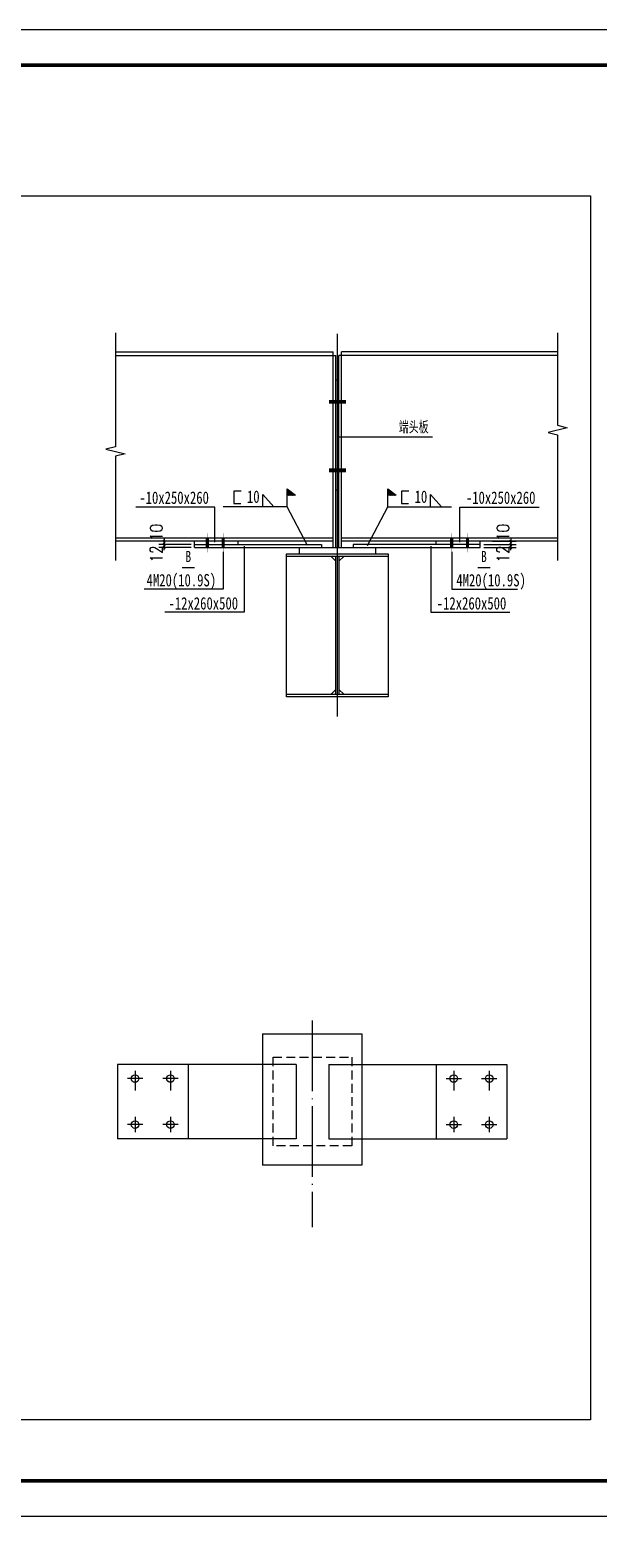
# Model space of a CAD drawing. Extents: x 69728788 to 149766163, y 20718153 to 43663798.
# Drawn here: x 74888593 to 74904646, y 21039274 to 21081274 of the extents above; entities that cross this region are included whole.
import ezdxf
from ezdxf.enums import TextEntityAlignment as Align

# ---------------------------------------------------------------- set-up
doc = ezdxf.new("R2010")
doc.units = 0
doc.header["$LTSCALE"] = 1000
doc.header["$MEASUREMENT"] = 0
for name, pattern in [('ACAD_ISO04W100', [30.5, 24, -3, 0.5, -3]), ('CENTER', [2, 1.25, -0.25, 0.25, -0.25]), ('DASHED2', [0.375, 0.25, -0.125]), ('DOTE', [2.42, 2, -0.2, 0.02, -0.2]), ('X', [5, 3, -2])]:
    doc.linetypes.add(name, pattern=pattern)
doc.layers.get('0').update_dxf_attribs({"linetype": 'CONTINUOUS'})
doc.layers.get('DEFPOINTS').update_dxf_attribs({"linetype": 'CONTINUOUS'})
for name, color, linetype in [('AXIS', 3, 'CONTINUOUS'), ('DOTE', 251, 'DOTE'), ('PUB_HATCH', 8, 'CONTINUOUS'), ('PUB_TEXT', 7, 'CONTINUOUS'), ('PUB_TITLE', 4, 'CONTINUOUS'), ('吊车', 6, 'CONTINUOUS')]:
    doc.layers.add(name, color=color, linetype=linetype)
doc.styles.add('DIM_FONT', font='SIMPLEX.shx', dxfattribs={"width": 0.8})
doc.styles.add('TSSD_Rein', font='atssdeng.shx', dxfattribs={"width": 0.7, "bigfont": 'atssdchn.shx'})
doc.dimstyles.new('AXIS-BZ-JD', dxfattribs={"dimtxt": 350, "dimasz": 0.5, "dimexe": 150, "dimexo": 100, "dimgap": 100, "dimtad": 1, "dimdec": 0, "dimlfac": 0.1, "dimzin": 0, "dimdsep": 46, "dimtxsty": 'DIM_FONT', "dimblk1": '_DIMX', "dimblk2": '_DIMX', "dimsah": 1, "dimcen": 0.09, "dimclrt": 3, "dimadec": 0, "dimazin": 0, "dimtfac": 1, "dimtdec": 0, "dimtix": 1, "dimtmove": 2, "dimatfit": 3, "dimldrblk": '_DIMX', "dimfxl": 1, "dimtolj": 1, "dimtzin": 0, "dimarcsym": 0})

# ---------------------------------------------------------------- blocks, each defined once
blk = doc.blocks.new('_DIMX')
blk.add_line((-150, 0), (150, 0))
at = {"const_width": 50}
blk.add_lwpolyline([(-70, -70), (70, 70)], dxfattribs=at)
blk = doc.blocks.new('*D433')
at = {"layer": 'AXIS', "color": 0, "lineweight": -2}
for p, q in [((74893149, 21066731), (74892236, 21066731)), ((74893149, 21066641), (74892236, 21066641)), ((74892386, 21066731), (74892386, 21066732)), ((74892386, 21066641), (74892386, 21066731)), ((74892386, 21066641), (74892386, 21066640))]:
    blk.add_line(p, q, dxfattribs=at)
at = {"layer": 'DEFPOINTS', "color": 0}
for p in [(74892386, 21066731), (74893249, 21066731), (74893249, 21066641)]:
    blk.add_point(p, dxfattribs=at)
at = {"layer": 'AXIS', "color": 0, "lineweight": -2, "xscale": 0.5, "yscale": 0.5, "zscale": 0.5}
for p, rotation in [((74892386, 21066731), 270), ((74892386, 21066641), 90)]:
    blk.add_blockref('_DIMX', p, dxfattribs=dict(at, rotation=rotation))
at = {"layer": 'AXIS', "color": 3, "insert": (74892167, 21066465), "char_height": 350, "attachment_point": 5, "rotation": 90, "style": 'DIM_FONT'}
blk.add_mtext('\\A1;12', dxfattribs=at)
blk = doc.blocks.new('*D434')
at = {"layer": 'AXIS', "color": 0, "lineweight": -2}
for p, q in [((74892905, 21066820), (74892236, 21066820)), ((74892386, 21066821), (74892386, 21066821)), ((74892386, 21066731), (74892386, 21066820)), ((74893149, 21066731), (74892236, 21066731)), ((74892386, 21066730), (74892386, 21066730))]:
    blk.add_line(p, q, dxfattribs=at)
at = {"layer": 'DEFPOINTS', "color": 0}
for p in [(74892386, 21066820), (74893005, 21066820), (74893249, 21066731)]:
    blk.add_point(p, dxfattribs=at)
at = {"layer": 'AXIS', "color": 0, "lineweight": -2, "xscale": 0.5, "yscale": 0.5, "zscale": 0.5}
for p, rotation in [((74892386, 21066820), 270), ((74892386, 21066731), 90)]:
    blk.add_blockref('_DIMX', p, dxfattribs=dict(at, rotation=rotation))
at = {"layer": 'AXIS', "color": 3, "insert": (74892167, 21067071), "char_height": 350, "attachment_point": 5, "rotation": 90, "style": 'DIM_FONT'}
blk.add_mtext('\\A1;10', dxfattribs=at)
blk = doc.blocks.new('*D435')
at = {"layer": 'AXIS', "color": 0, "lineweight": -2}
for p, q in [((74901413, 21066731), (74902326, 21066731)), ((74901413, 21066641), (74902326, 21066641)), ((74902176, 21066731), (74902176, 21066732)), ((74902176, 21066641), (74902176, 21066731)), ((74902176, 21066641), (74902176, 21066640))]:
    blk.add_line(p, q, dxfattribs=at)
at = {"layer": 'DEFPOINTS', "color": 0}
for p in [(74901313, 21066731), (74901313, 21066641), (74902176, 21066731)]:
    blk.add_point(p, dxfattribs=at)
at = {"layer": 'AXIS', "color": 0, "lineweight": -2, "xscale": 0.5, "yscale": 0.5, "zscale": 0.5}
for p, rotation in [((74902176, 21066731), 270), ((74902176, 21066641), 90)]:
    blk.add_blockref('_DIMX', p, dxfattribs=dict(at, rotation=rotation))
at = {"layer": 'AXIS', "color": 3, "insert": (74901958, 21066465), "char_height": 350, "attachment_point": 5, "rotation": 90, "style": 'DIM_FONT'}
blk.add_mtext('\\A1;12', dxfattribs=at)
blk = doc.blocks.new('*D436')
at = {"layer": 'AXIS', "color": 0, "lineweight": -2}
for p, q in [((74901657, 21066820), (74902326, 21066820)), ((74902176, 21066821), (74902176, 21066821)), ((74902176, 21066731), (74902176, 21066820)), ((74901413, 21066731), (74902326, 21066731)), ((74902176, 21066730), (74902176, 21066730))]:
    blk.add_line(p, q, dxfattribs=at)
at = {"layer": 'DEFPOINTS', "color": 0}
for p in [(74901557, 21066820), (74902176, 21066820), (74901313, 21066731)]:
    blk.add_point(p, dxfattribs=at)
at = {"layer": 'AXIS', "color": 0, "lineweight": -2, "xscale": 0.5, "yscale": 0.5, "zscale": 0.5}
for p, rotation in [((74902176, 21066820), 270), ((74902176, 21066731), 90)]:
    blk.add_blockref('_DIMX', p, dxfattribs=dict(at, rotation=rotation))
at = {"layer": 'AXIS', "color": 3, "insert": (74901958, 21067071), "char_height": 350, "attachment_point": 5, "rotation": 90, "style": 'DIM_FONT'}
blk.add_mtext('\\A1;10', dxfattribs=at)
blk = doc.blocks.new('*X84')
blk.add_lwpolyline([(919202, 1049025), (918631, 1050113), (916827, 1050113)])
blk.add_solid([(919206, 1049027), (919216, 1048998), (919198, 1049022)])
blk = doc.blocks.new('*X85')
blk.add_lwpolyline([(920898, 1049025), (921469, 1050113), (923273, 1050113)])
at = {"extrusion": (0, 0, -1)}
blk.add_solid([(-920902, 1049022), (-920884, 1048998), (-920893, 1049027)], dxfattribs=at)
blk = doc.blocks.new('*D439')
at = {"layer": 'AXIS', "color": 0, "lineweight": -2}
for p, q in [((74901657, 21066820), (74902326, 21066820)), ((74902176, 21066821), (74902176, 21066821)), ((74902176, 21066731), (74902176, 21066820)), ((74901413, 21066731), (74902326, 21066731)), ((74902176, 21066730), (74902176, 21066730))]:
    blk.add_line(p, q, dxfattribs=at)
at = {"layer": 'DEFPOINTS', "color": 0}
for p in [(74901557, 21066820), (74902176, 21066820), (74901313, 21066731)]:
    blk.add_point(p, dxfattribs=at)
at = {"layer": 'AXIS', "color": 0, "lineweight": -2, "xscale": 0.5, "yscale": 0.5, "zscale": 0.5}
for p, rotation in [((74902176, 21066820), 270), ((74902176, 21066731), 90)]:
    blk.add_blockref('_DIMX', p, dxfattribs=dict(at, rotation=rotation))
at = {"layer": 'AXIS', "color": 3, "insert": (74901958, 21067071), "char_height": 350, "attachment_point": 5, "rotation": 90, "style": 'DIM_FONT'}
blk.add_mtext('\\A1;10', dxfattribs=at)
blk = doc.blocks.new('*D440')
at = {"layer": 'AXIS', "color": 0, "lineweight": -2}
for p, q in [((74901413, 21066731), (74902326, 21066731)), ((74901413, 21066641), (74902326, 21066641)), ((74902176, 21066731), (74902176, 21066732)), ((74902176, 21066641), (74902176, 21066731)), ((74902176, 21066641), (74902176, 21066640))]:
    blk.add_line(p, q, dxfattribs=at)
at = {"layer": 'DEFPOINTS', "color": 0}
for p in [(74901313, 21066731), (74901313, 21066641), (74902176, 21066731)]:
    blk.add_point(p, dxfattribs=at)
at = {"layer": 'AXIS', "color": 0, "lineweight": -2, "xscale": 0.5, "yscale": 0.5, "zscale": 0.5}
for p, rotation in [((74902176, 21066731), 270), ((74902176, 21066641), 90)]:
    blk.add_blockref('_DIMX', p, dxfattribs=dict(at, rotation=rotation))
at = {"layer": 'AXIS', "color": 3, "insert": (74901958, 21066465), "char_height": 350, "attachment_point": 5, "rotation": 90, "style": 'DIM_FONT'}
blk.add_mtext('\\A1;12', dxfattribs=at)
blk = doc.blocks.new('*D441')
at = {"layer": 'AXIS', "color": 0, "lineweight": -2}
for p, q in [((74892905, 21066820), (74892236, 21066820)), ((74892386, 21066821), (74892386, 21066821)), ((74892386, 21066731), (74892386, 21066820)), ((74893149, 21066731), (74892236, 21066731)), ((74892386, 21066730), (74892386, 21066730))]:
    blk.add_line(p, q, dxfattribs=at)
at = {"layer": 'DEFPOINTS', "color": 0}
for p in [(74892386, 21066820), (74893005, 21066820), (74893249, 21066731)]:
    blk.add_point(p, dxfattribs=at)
at = {"layer": 'AXIS', "color": 0, "lineweight": -2, "xscale": 0.5, "yscale": 0.5, "zscale": 0.5}
for p, rotation in [((74892386, 21066820), 270), ((74892386, 21066731), 90)]:
    blk.add_blockref('_DIMX', p, dxfattribs=dict(at, rotation=rotation))
at = {"layer": 'AXIS', "color": 3, "insert": (74892167, 21067071), "char_height": 350, "attachment_point": 5, "rotation": 90, "style": 'DIM_FONT'}
blk.add_mtext('\\A1;10', dxfattribs=at)
blk = doc.blocks.new('*D442')
at = {"layer": 'AXIS', "color": 0, "lineweight": -2}
for p, q in [((74893149, 21066731), (74892236, 21066731)), ((74893149, 21066641), (74892236, 21066641)), ((74892386, 21066731), (74892386, 21066732)), ((74892386, 21066641), (74892386, 21066731)), ((74892386, 21066641), (74892386, 21066640))]:
    blk.add_line(p, q, dxfattribs=at)
at = {"layer": 'DEFPOINTS', "color": 0}
for p in [(74892386, 21066731), (74893249, 21066731), (74893249, 21066641)]:
    blk.add_point(p, dxfattribs=at)
at = {"layer": 'AXIS', "color": 0, "lineweight": -2, "xscale": 0.5, "yscale": 0.5, "zscale": 0.5}
for p, rotation in [((74892386, 21066731), 270), ((74892386, 21066641), 90)]:
    blk.add_blockref('_DIMX', p, dxfattribs=dict(at, rotation=rotation))
at = {"layer": 'AXIS', "color": 3, "insert": (74892167, 21066465), "char_height": 350, "attachment_point": 5, "rotation": 90, "style": 'DIM_FONT'}
blk.add_mtext('\\A1;12', dxfattribs=at)

msp = doc.modelspace()

# ---------------------------------------------------------------- linework, layer by layer
for p, q in [((74891014.5, 21072176.6), (74897164.4, 21072176.6)), ((74891014.5, 21072069.1), (74897236.1, 21072069.1)), ((74897164.4, 21066641.2), (74897164.4, 21072176.6)), ((74897236.1, 21066641.2), (74897236.1, 21072069.1)), ((74903497.6, 21072069.1), (74897325.7, 21072069.1)), ((74897325.7, 21066641.2), (74897325.7, 21072069.1)), ((74903497.6, 21072176.6), (74897397.4, 21072176.6)), ((74897397.4, 21066641.2), (74897397.4, 21072176.6)), ((74897325.7, 21071376.1), (74897236.1, 21071376.1)), ((74894563, 21068234.8), (74894354.7, 21068234.8)), ((74894354.7, 21068234.8), (74894354.7, 21067891.4)), ((74895173, 21067793.3), (74895173, 21068144.5)), ((74895173, 21068144.5), (74895481.8, 21067793.3)), ((74895861.8, 21068306), (74896098, 21068124.5)), ((74895861.8, 21067793.3), (74895861.8, 21068306)), ((74895861.8, 21068289.4), (74896076.4, 21068124.5)), ((74895861.8, 21068270.4), (74896051.7, 21068124.5)), ((74895861.8, 21068253.8), (74896030, 21068124.5)), ((74895861.8, 21068239.6), (74896011.5, 21068124.5)), ((74895861.8, 21068223), (74895989.9, 21068124.5)), ((74895861.8, 21068204), (74895965.2, 21068124.5)), ((74895861.8, 21068187.3), (74895943.5, 21068124.5)), ((74895861.8, 21068168.4), (74895918.8, 21068124.5)), ((74895861.8, 21068151.7), (74895897.2, 21068124.5)), ((74896098, 21068124.5), (74895861.8, 21068124.5)), ((74897325.7, 21068265.4), (74897236.1, 21068265.4)), ((74898700, 21067793.3), (74898700, 21068306)), ((74898700, 21068306), (74898936.2, 21068124.5)), ((74898700, 21068289.4), (74898914.6, 21068124.5)), ((74898700, 21068270.4), (74898889.8, 21068124.5)), ((74898700, 21068253.8), (74898868.2, 21068124.5)), ((74898700, 21068239.6), (74898849.7, 21068124.5)), ((74898700, 21068223), (74898828.1, 21068124.5)), ((74898700, 21068204), (74898803.3, 21068124.5)), ((74898700, 21068187.3), (74898781.7, 21068124.5)), ((74898700, 21068168.4), (74898757, 21068124.5)), ((74898700, 21068151.7), (74898735.4, 21068124.5)), ((74898936.2, 21068124.5), (74898700, 21068124.5)), ((74899089, 21068234.8), (74899089, 21067891.4)), ((74899297.3, 21068234.8), (74899089, 21068234.8)), ((74899907.3, 21068144.5), (74900216.1, 21067793.3)), ((74899907.3, 21067793.3), (74899907.3, 21068144.5)), ((74894354.7, 21067891.4), (74894552.6, 21067891.4)), ((74899089, 21067891.4), (74899286.9, 21067891.4)), ((74897164.4, 21066910), (74891014.5, 21066910)), ((74897164.4, 21066820.4), (74891014.5, 21066820.4)), ((74893248.9, 21066641.2), (74893248.9, 21066820.4)), ((74894466.2, 21066820.4), (74894466.2, 21066730.8)), ((74903497.6, 21066910), (74897397.4, 21066910)), ((74903497.6, 21066820.4), (74897397.4, 21066820.4)), ((74900058.5, 21066820.4), (74900058.5, 21066730.8)), ((74901312.9, 21066641.2), (74901312.9, 21066820.4)), ((74893248.9, 21066730.8), (74896832.9, 21066730.8)), ((74893248.9, 21066641.2), (74901312.9, 21066641.2)), ((74895847.3, 21066462), (74898714.5, 21066462)), ((74895847.3, 21062430), (74895847.3, 21066462)), ((74898714.5, 21066390.3), (74895847.3, 21066390.3)), ((74896205.7, 21066462), (74896205.7, 21066641.2)), ((74896832.9, 21066730.8), (74896832.9, 21066641.2)), ((74897101.7, 21066390.3), (74897236.1, 21066255.9)), ((74897236.1, 21062501.7), (74897236.1, 21066390.3)), ((74897325.7, 21066390.3), (74897325.7, 21062501.7)), ((74897460.1, 21066390.3), (74897325.7, 21066255.9)), ((74901312.9, 21066730.8), (74897728.9, 21066730.8)), ((74897728.9, 21066730.8), (74897728.9, 21066641.2)), ((74898356.1, 21066641.2), (74898356.1, 21066462)), ((74898714.5, 21066462), (74898714.5, 21062430)), ((74897101.7, 21062501.7), (74897236.1, 21062636.1)), ((74897460.1, 21062501.7), (74897325.7, 21062636.1)), ((74895847.3, 21062501.7), (74898714.5, 21062501.7)), ((74898714.5, 21062430), (74895847.3, 21062430)), ((74895167, 21052907.5), (74897967.5, 21052907.5)), ((74895167, 21052907.5), (74895167, 21049190.9)), ((74897967.5, 21052907.5), (74897967.5, 21049190.9)), ((74896115.1, 21052042.1), (74891067.7, 21052042.1)), ((74891067.7, 21052042.1), (74891067.7, 21049942.7)), ((74891567.3, 21051857.5), (74891567.3, 21051302.5)), ((74892567.2, 21051857.5), (74892567.2, 21051302.5)), ((74897037.2, 21052042.1), (74902066.7, 21052042.1)), ((74900567.2, 21051857.5), (74900567.2, 21051302.5)), ((74901567.1, 21051857.5), (74901567.1, 21051302.5)), ((74902066.7, 21052042.1), (74902066.7, 21049942.7)), ((74891782.3, 21051642.5), (74891352.3, 21051642.5)), ((74892782.3, 21051642.5), (74892352.2, 21051642.5)), ((74900352.2, 21051642.5), (74900782.3, 21051642.5)), ((74901352.1, 21051642.5), (74901782.2, 21051642.5)), ((74891567.3, 21050557.3), (74891567.3, 21050127.3)), ((74892567.2, 21050557.3), (74892567.2, 21050127.3)), ((74900567.2, 21050557.3), (74900567.2, 21050127.3)), ((74901567.1, 21050557.3), (74901567.1, 21050127.3)), ((74891782.3, 21050342.3), (74891352.3, 21050342.3)), ((74892782.3, 21050342.3), (74892352.2, 21050342.3)), ((74900352.2, 21050342.3), (74900782.3, 21050342.3)), ((74901352.1, 21050342.3), (74901782.2, 21050342.3)), ((74896115.1, 21049942.7), (74891067.7, 21049942.7)), ((74897037.2, 21049942.7), (74902066.7, 21049942.7)), ((74897967.5, 21049190.9), (74895167, 21049190.9))]:
    msp.add_line(p, q)
at = {"linetype": 'X'}
for p, q in [((74893066.8, 21052042.1), (74893066.8, 21049942.7)), ((74896115.1, 21052042.1), (74896115.1, 21049942.7)), ((74897037.2, 21052042.1), (74897037.2, 21049942.7)), ((74900067.6, 21052042.1), (74900067.6, 21049942.7))]:
    msp.add_line(p, q, dxfattribs=at)
for points in [[(74891014.5, 21072714.2), (74891014.5, 21069491.3), (74890745.7, 21069424.2), (74891283.4, 21069289.5), (74891014.5, 21069222.5), (74891014.5, 21066282.8)], [(74891014.5, 21072714.2), (74891014.5, 21069491.3), (74890745.7, 21069424.2), (74891283.4, 21069289.5), (74891014.5, 21069222.5), (74891014.5, 21066282.8)], [(74903497.6, 21072714.2), (74903497.6, 21070097.5), (74903766.5, 21070030.5), (74903228.8, 21069895.7), (74903497.6, 21069828.7), (74903497.6, 21066282.8)], [(74903497.6, 21072714.2), (74903497.6, 21070097.5), (74903766.5, 21070030.5), (74903228.8, 21069895.7), (74903497.6, 21069828.7), (74903497.6, 21066282.8)], [(74897264.3, 21069772.4), (74899836.6, 21069772.4), (74899836.6, 21069772.4), (74899964, 21069772.4)], [(74897264.3, 21069772.4), (74899836.6, 21069772.4), (74899836.6, 21069772.4), (74899964, 21069772.4)], [(74893820.9, 21066799.5), (74893820.9, 21067789.6), (74893820.9, 21067789.6), (74891587.3, 21067789.6)], [(74893820.9, 21066799.5), (74893820.9, 21067789.6), (74893820.9, 21067789.6), (74891587.3, 21067789.6)], [(74900740.8, 21066799.5), (74900740.8, 21067789.6), (74900740.8, 21067789.6), (74902974.4, 21067789.6)], [(74894053.8, 21066526.9), (74894053.8, 21065470.2), (74894053.8, 21065470.2), (74891823.8, 21065470.2)], [(74894053.8, 21066526.9), (74894053.8, 21065470.2), (74894053.8, 21065470.2), (74891823.8, 21065470.2)], [(74894644.5, 21066687.1), (74894644.5, 21064814.8), (74894644.5, 21064814.8), (74892410.9, 21064814.8)], [(74894644.5, 21066687.1), (74894644.5, 21064814.8), (74894644.5, 21064814.8), (74892410.9, 21064814.8)], [(74899917.3, 21066687.1), (74899917.3, 21064814.8), (74899917.3, 21064814.8), (74902150.9, 21064814.8)], [(74899917.3, 21066687.1), (74899917.3, 21064814.8), (74899917.3, 21064814.8), (74902150.9, 21064814.8)], [(74900508, 21066526.9), (74900508, 21065470.2), (74900508, 21065470.2), (74902363.8, 21065470.2)], [(74900508, 21066526.9), (74900508, 21065470.2), (74900508, 21065470.2), (74902363.8, 21065470.2)]]:
    msp.add_lwpolyline(points)
at = {"linetype": 'CENTER', "const_width": 107.5}
for points in [[(74897042.6, 21070761.1), (74897526.9, 21070761.1)], [(74897042.6, 21070761.1), (74897526.9, 21070761.1)], [(74897042.6, 21068824.3), (74897526.9, 21068824.3)], [(74897042.6, 21068824.3), (74897526.9, 21068824.3)]]:
    msp.add_lwpolyline(points, dxfattribs=at)
for points in [[(74893607.3, 21067044.4, 8.96, 8.96, 0), (74893607.3, 21066910, 89.6, 89.6, 0), (74893607.3, 21066641.2, 8.96, 8.96, 0), (74893607.3, 21066506.8, 8.96, 8.96, 0)], [(74893607.3, 21067044.4, 8.96, 8.96, 0), (74893607.3, 21066910, 89.6, 89.6, 0), (74893607.3, 21066641.2, 8.96, 8.96, 0), (74893607.3, 21066506.8, 8.96, 8.96, 0)], [(74894055.3, 21067044.4, 8.96, 8.96, 0), (74894055.3, 21066910, 89.6, 89.6, 0), (74894055.3, 21066641.2, 8.96, 8.96, 0), (74894055.3, 21066506.8, 8.96, 8.96, 0)], [(74894055.3, 21067044.4, 8.96, 8.96, 0), (74894055.3, 21066910, 89.6, 89.6, 0), (74894055.3, 21066641.2, 8.96, 8.96, 0), (74894055.3, 21066506.8, 8.96, 8.96, 0)], [(74900506.5, 21067044.4, 8.96, 8.96, 0), (74900506.5, 21066910, 89.6, 89.6, 0), (74900506.5, 21066641.2, 8.96, 8.96, 0), (74900506.5, 21066506.8, 8.96, 8.96, 0)], [(74900506.5, 21067044.4, 8.96, 8.96, 0), (74900506.5, 21066910, 89.6, 89.6, 0), (74900506.5, 21066641.2, 8.96, 8.96, 0), (74900506.5, 21066506.8, 8.96, 8.96, 0)], [(74900954.5, 21067044.4, 8.96, 8.96, 0), (74900954.5, 21066910, 89.6, 89.6, 0), (74900954.5, 21066641.2, 8.96, 8.96, 0), (74900954.5, 21066506.8, 8.96, 8.96, 0)], [(74900954.5, 21067044.4, 8.96, 8.96, 0), (74900954.5, 21066910, 89.6, 89.6, 0), (74900954.5, 21066641.2, 8.96, 8.96, 0), (74900954.5, 21066506.8, 8.96, 8.96, 0)]]:
    msp.add_lwpolyline(points, format="xyseb")
at = {"const_width": 40.3}
for points in [[(74893249.4, 21066078.8), (74892891, 21066078.8)], [(74893249.4, 21066078.8), (74892891, 21066078.8)], [(74901596.9, 21066078.8), (74901238.5, 21066078.8)], [(74901596.9, 21066078.8), (74901238.5, 21066078.8)]]:
    msp.add_lwpolyline(points, dxfattribs=at)
for centre in [(74891567.3, 21051642.5), (74892567.2, 21051642.5), (74900567.2, 21051642.5), (74901567.1, 21051642.5), (74891567.3, 21050342.3), (74892567.2, 21050342.3), (74900567.2, 21050342.3), (74901567.1, 21050342.3)]:
    msp.add_circle(centre, 107.5)
at = {"layer": 'DOTE', "linetype": 'ACAD_ISO04W100'}
msp.add_line((74897280.9, 21061871.7), (74897280.9, 21072679), dxfattribs=at)
at = {"layer": 'DOTE'}
msp.add_line((74896567.2, 21053282.3), (74896567.2, 21047444.3), dxfattribs=at)
at = {"layer": 'PUB_HATCH', "linetype": 'DASHED2'}
msp.add_lwpolyline([(74895464.9, 21052242.1), (74897687.3, 21052242.1), (74897687.3, 21049742.7), (74895464.9, 21049742.7)], close=True, dxfattribs=at)
at = {"layer": 'PUB_TITLE'}
msp.add_lwpolyline([(74842796.3, 21039274.3), (74931996.3, 21039274.3), (74931996.3, 21081274.3), (74842796.3, 21081274.3)], close=True, dxfattribs=at)
at = {"layer": 'PUB_TITLE', "const_width": 100}
msp.add_lwpolyline([(74845296.3, 21040274.3), (74930996.3, 21040274.3), (74930996.3, 21080274.3), (74845296.3, 21080274.3)], close=True, dxfattribs=at)
at = {"layer": '吊车'}
msp.add_lwpolyline([(74878272.9, 21076583.9), (74904428, 21076583.9), (74904428, 21041999.9), (74878272.9, 21041999.9)], close=True, dxfattribs=at)

# ---------------------------------------------------------------- block references
for name in ['*X84', '*X84', '*X85', '*X85']:
    msp.add_blockref(name, (73977231, 20017680.7))

# ---------------------------------------------------------------- texts
at = {"width": 0.75}
for s, p in [('-10x250x260', (74892670.2, 21067879.2)), ('10', (74894905.6, 21067906.8)), ('10', (74899639.8, 21067906.8)), ('-10x250x260', (74901891.6, 21067879.2)), ('4M20(10.9S)', (74892874.3, 21065547.1)), ('4M20(10.9S)', (74901620.7, 21065547.1)), ('-12x260x500', (74893493.8, 21064893.5)), ('-12x260x500', (74901068, 21064893.5))]:
    msp.add_text(s, height=350, dxfattribs=at).set_placement(p, align=Align.CENTER)
for p in [(74893070.2, 21066392.4), (74901417.7, 21066392.4)]:
    msp.add_text('B', height=313.6, dxfattribs=at).set_placement(p, align=Align.MIDDLE)
at = {"layer": 'PUB_TEXT', "style": 'TSSD_Rein', "width": 0.8}
msp.add_text('端头板', height=350, dxfattribs=at).set_placement((74899435, 21070060.3), align=Align.MIDDLE)

# ---------------------------------------------------------------- dimensions: what is measured, and where the dimension line sits
at = {"layer": 'AXIS'}
for base, p1, p2, text, picture, middle in [((74892386, 21066820.4), (74893248.9, 21066730.8), (74893005.2, 21066820.4), '10', '*D434', (74892166.9, 21067071.1)), ((74892386, 21066820.4), (74893248.9, 21066730.8), (74893005.2, 21066820.4), '10', '*D441', (74892166.9, 21067071.1)), ((74902175.8, 21066820.4), (74901312.9, 21066730.8), (74901556.5, 21066820.4), '10', '*D436', (74901958.2, 21067071.1)), ((74902175.8, 21066820.4), (74901312.9, 21066730.8), (74901556.5, 21066820.4), '10', '*D439', (74901958.2, 21067071.1)), ((74892386, 21066730.8), (74893248.9, 21066641.2), (74893248.9, 21066730.8), '12', '*D433', (74892166.9, 21066465.5)), ((74892386, 21066730.8), (74893248.9, 21066641.2), (74893248.9, 21066730.8), '12', '*D442', (74892166.9, 21066465.5)), ((74902175.8, 21066730.8), (74901312.9, 21066641.2), (74901312.9, 21066730.8), '12', '*D435', (74901958.2, 21066465.5)), ((74902175.8, 21066730.8), (74901312.9, 21066641.2), (74901312.9, 21066730.8), '12', '*D440', (74901958.2, 21066465.5))]:
    dim = msp.add_linear_dim(base=base, p1=p1, p2=p2, angle=90, text=text, dimstyle='AXIS-BZ-JD', dxfattribs=at)
    dim.commit()
    dim.dimension.update_dxf_attribs({"geometry": picture, "text_midpoint": middle, "dimtype": 160})

doc.saveas('drawing.dxf')
